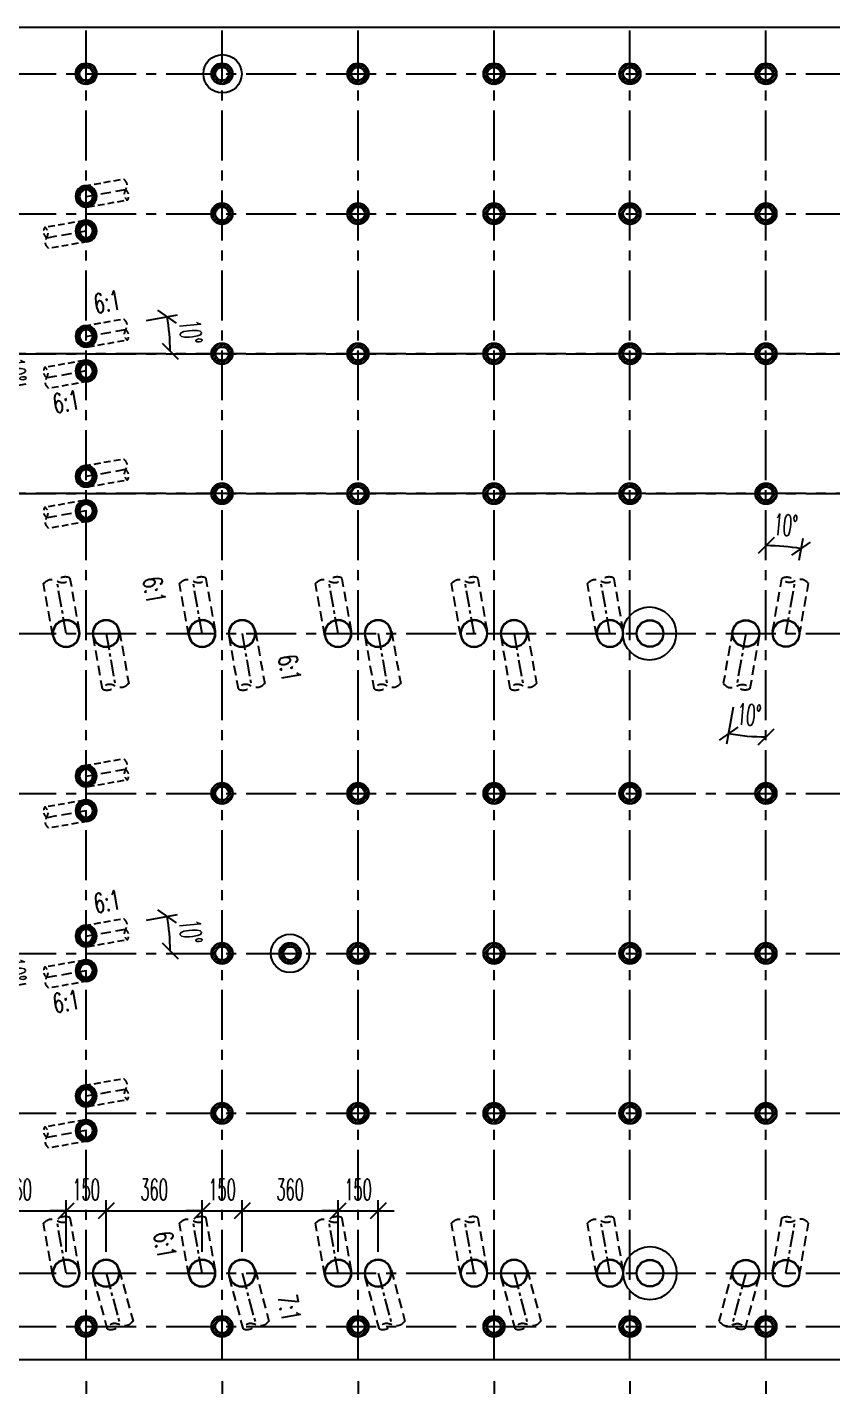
# Model space of a CAD drawing. Extents: x -687 to 941179, y -259 to 135874.
# Drawn here: x 811748 to 814766, y 112163 to 117261 of the extents above; entities that cross this region are included whole.
import ezdxf
from ezdxf.enums import TextEntityAlignment as Align

# ---------------------------------------------------------------- set-up
doc = ezdxf.new("R2010")
doc.units = 0
doc.header["$MEASUREMENT"] = 0
doc.header["$PDMODE"] = 3
doc.linetypes.add('CENTER', pattern=[2, 1.25, -0.25, 0.25, -0.25])
doc.linetypes.add('HIDDEN', pattern=[0.375, 0.25, -0.125])
doc.layers.get('0').update_dxf_attribs({"color": 6, "linetype": 'CONTINUOUS'})
doc.layers.get('DEFPOINTS').update_dxf_attribs({"linetype": 'CONTINUOUS'})
for name, color, linetype in [('Coc', 6, 'CONTINUOUS'), ('Hatch', 8, 'CONTINUOUS'), ('Khung', 1, 'CONTINUOUS'), ('Kich thuoc', 2, 'CONTINUOUS'), ('Net vang', 2, 'CONTINUOUS'), ('Text', 4, 'CONTINUOUS'), ('Tim', 8, 'CENTER')]:
    doc.layers.add(name, color=color, linetype=linetype)
doc.styles.add('Kichthuoc', font='romans.shx', dxfattribs={"width": 0.5})
doc.styles.get("Standard").update_dxf_attribs({"font": 'vnsimpleh.shx', "width": 0.65})
doc.dimstyles.new('Dim 400', dxfattribs={"dimscale": 400, "dimtxt": 0.2, "dimasz": 0.15, "dimexe": 0.1, "dimexo": 0.2, "dimgap": 0.1, "dimtad": 1, "dimdec": 0, "dimlfac": -1, "dimzin": 0, "dimdsep": 46, "dimtxsty": 'Kichthuoc', "dimblk": 'OBLIQUE', "dimcen": 0.1, "dimdle": 0.1, "dimclrd": 2, "dimclre": 2, "dimclrt": 4, "dimadec": 0, "dimazin": 0, "dimtfac": 1, "dimtdec": 0, "dimtix": 1, "dimtmove": 2, "dimatfit": 3, "dimfxl": 1, "dimtolj": 1, "dimtzin": 0, "dimarcsym": 0})

# ---------------------------------------------------------------- blocks, each defined once
blk = doc.blocks.new('_Oblique')
at = {"color": 0, "linetype": 'ByBlock', "lineweight": -2}
blk.add_line((-0.5, -0.5), (0.5, 0.5), dxfattribs=at)
blk = doc.blocks.new('*D20')
at = {"layer": 'DEFPOINTS', "color": 0}
for p in [(810770.2, 112261.1), (818268.2, 112261.1), (818268.2, 111614.5)]:
    blk.add_point(p, dxfattribs=at)
at = {"layer": 'Kich thuoc', "color": 2, "lineweight": -2}
for p, q in [((810770.2, 112181.1), (810770.2, 111574.5)), ((818268.2, 112181.1), (818268.2, 111574.5)), ((810730.2, 111614.5), (818308.2, 111614.5))]:
    blk.add_line(p, q, dxfattribs=at)
at = {"layer": 'Kich thuoc', "color": 2, "lineweight": -2, "xscale": 60, "yscale": 60, "zscale": 60, "rotation": 180}
blk.add_blockref('_Oblique', (810770.2, 111614.5), dxfattribs=at)
at = {"layer": 'Kich thuoc', "color": 2, "lineweight": -2, "xscale": 60, "yscale": 60, "zscale": 60}
blk.add_blockref('_Oblique', (818268.2, 111614.5), dxfattribs=at)
at = {"layer": 'Kich thuoc', "color": 4, "insert": (814519.2, 111694.5), "char_height": 80, "attachment_point": 5, "style": 'Kichthuoc'}
blk.add_mtext('\\A1;7498', dxfattribs=at)
blk = doc.blocks.new('*D12')
at = {"layer": 'DEFPOINTS', "color": 0}
for p in [(814519.2, 112261.1), (815029.2, 112261.1), (815029.2, 111864.5)]:
    blk.add_point(p, dxfattribs=at)
at = {"layer": 'Kich thuoc', "color": 2, "lineweight": -2}
for p, q in [((814519.2, 112181.1), (814519.2, 111824.5)), ((815029.2, 112181.1), (815029.2, 111824.5)), ((814479.2, 111864.5), (815069.2, 111864.5))]:
    blk.add_line(p, q, dxfattribs=at)
at = {"layer": 'Kich thuoc', "color": 2, "lineweight": -2, "xscale": 60, "yscale": 60, "zscale": 60, "rotation": 180}
blk.add_blockref('_Oblique', (814519.2, 111864.5), dxfattribs=at)
at = {"layer": 'Kich thuoc', "color": 2, "lineweight": -2, "xscale": 60, "yscale": 60, "zscale": 60}
blk.add_blockref('_Oblique', (815029.2, 111864.5), dxfattribs=at)
at = {"layer": 'Kich thuoc', "color": 4, "insert": (814774.2, 111944.5), "char_height": 80, "attachment_point": 5, "style": 'Kichthuoc'}
blk.add_mtext('\\A1;510', dxfattribs=at)
blk = doc.blocks.new('*D11')
at = {"layer": 'DEFPOINTS', "color": 0}
for p in [(814009.2, 112261.1), (814519.2, 112261.1), (814519.2, 111864.5)]:
    blk.add_point(p, dxfattribs=at)
at = {"layer": 'Kich thuoc', "color": 2, "lineweight": -2}
for p, q in [((814009.2, 112181.1), (814009.2, 111824.5)), ((814519.2, 112181.1), (814519.2, 111824.5)), ((813969.2, 111864.5), (814559.2, 111864.5))]:
    blk.add_line(p, q, dxfattribs=at)
at = {"layer": 'Kich thuoc', "color": 2, "lineweight": -2, "xscale": 60, "yscale": 60, "zscale": 60, "rotation": 180}
blk.add_blockref('_Oblique', (814009.2, 111864.5), dxfattribs=at)
at = {"layer": 'Kich thuoc', "color": 2, "lineweight": -2, "xscale": 60, "yscale": 60, "zscale": 60}
blk.add_blockref('_Oblique', (814519.2, 111864.5), dxfattribs=at)
at = {"layer": 'Kich thuoc', "color": 4, "insert": (814264.2, 111944.5), "char_height": 80, "attachment_point": 5, "style": 'Kichthuoc'}
blk.add_mtext('\\A1;510', dxfattribs=at)
blk = doc.blocks.new('*D10')
at = {"layer": 'DEFPOINTS', "color": 0}
for p in [(813499.2, 112261.1), (814009.2, 112261.1), (814009.2, 111864.5)]:
    blk.add_point(p, dxfattribs=at)
at = {"layer": 'Kich thuoc', "color": 2, "lineweight": -2}
for p, q in [((813499.2, 112181.1), (813499.2, 111824.5)), ((814009.2, 112181.1), (814009.2, 111824.5)), ((813459.2, 111864.5), (814049.2, 111864.5))]:
    blk.add_line(p, q, dxfattribs=at)
at = {"layer": 'Kich thuoc', "color": 2, "lineweight": -2, "xscale": 60, "yscale": 60, "zscale": 60, "rotation": 180}
blk.add_blockref('_Oblique', (813499.2, 111864.5), dxfattribs=at)
at = {"layer": 'Kich thuoc', "color": 2, "lineweight": -2, "xscale": 60, "yscale": 60, "zscale": 60}
blk.add_blockref('_Oblique', (814009.2, 111864.5), dxfattribs=at)
at = {"layer": 'Kich thuoc', "color": 4, "insert": (813754.2, 111944.5), "char_height": 80, "attachment_point": 5, "style": 'Kichthuoc'}
blk.add_mtext('\\A1;510', dxfattribs=at)
blk = doc.blocks.new('*D9')
at = {"layer": 'DEFPOINTS', "color": 0}
for p in [(812989.2, 112261.1), (813499.2, 112261.1), (813499.2, 111864.5)]:
    blk.add_point(p, dxfattribs=at)
at = {"layer": 'Kich thuoc', "color": 2, "lineweight": -2}
for p, q in [((812989.2, 112181.1), (812989.2, 111824.5)), ((813499.2, 112181.1), (813499.2, 111824.5)), ((812949.2, 111864.5), (813539.2, 111864.5))]:
    blk.add_line(p, q, dxfattribs=at)
at = {"layer": 'Kich thuoc', "color": 2, "lineweight": -2, "xscale": 60, "yscale": 60, "zscale": 60, "rotation": 180}
blk.add_blockref('_Oblique', (812989.2, 111864.5), dxfattribs=at)
at = {"layer": 'Kich thuoc', "color": 2, "lineweight": -2, "xscale": 60, "yscale": 60, "zscale": 60}
blk.add_blockref('_Oblique', (813499.2, 111864.5), dxfattribs=at)
at = {"layer": 'Kich thuoc', "color": 4, "insert": (813244.2, 111944.5), "char_height": 80, "attachment_point": 5, "style": 'Kichthuoc'}
blk.add_mtext('\\A1;510', dxfattribs=at)
blk = doc.blocks.new('*D8')
at = {"layer": 'DEFPOINTS', "color": 0}
for p in [(812479.2, 112261.1), (812989.2, 112261.1), (812989.2, 111864.5)]:
    blk.add_point(p, dxfattribs=at)
at = {"layer": 'Kich thuoc', "color": 2, "lineweight": -2}
for p, q in [((812479.2, 112181.1), (812479.2, 111824.5)), ((812989.2, 112181.1), (812989.2, 111824.5)), ((812439.2, 111864.5), (813029.2, 111864.5))]:
    blk.add_line(p, q, dxfattribs=at)
at = {"layer": 'Kich thuoc', "color": 2, "lineweight": -2, "xscale": 60, "yscale": 60, "zscale": 60, "rotation": 180}
blk.add_blockref('_Oblique', (812479.2, 111864.5), dxfattribs=at)
at = {"layer": 'Kich thuoc', "color": 2, "lineweight": -2, "xscale": 60, "yscale": 60, "zscale": 60}
blk.add_blockref('_Oblique', (812989.2, 111864.5), dxfattribs=at)
at = {"layer": 'Kich thuoc', "color": 4, "insert": (812734.2, 111944.5), "char_height": 80, "attachment_point": 5, "style": 'Kichthuoc'}
blk.add_mtext('\\A1;510', dxfattribs=at)
blk = doc.blocks.new('*D7')
at = {"layer": 'DEFPOINTS', "color": 0}
for p in [(811969.2, 112261.1), (812479.2, 112261.1), (812479.2, 111864.5)]:
    blk.add_point(p, dxfattribs=at)
at = {"layer": 'Kich thuoc', "color": 2, "lineweight": -2}
for p, q in [((811969.2, 112181.1), (811969.2, 111824.5)), ((812479.2, 112181.1), (812479.2, 111824.5)), ((811929.2, 111864.5), (812519.2, 111864.5))]:
    blk.add_line(p, q, dxfattribs=at)
at = {"layer": 'Kich thuoc', "color": 2, "lineweight": -2, "xscale": 60, "yscale": 60, "zscale": 60, "rotation": 180}
blk.add_blockref('_Oblique', (811969.2, 111864.5), dxfattribs=at)
at = {"layer": 'Kich thuoc', "color": 2, "lineweight": -2, "xscale": 60, "yscale": 60, "zscale": 60}
blk.add_blockref('_Oblique', (812479.2, 111864.5), dxfattribs=at)
at = {"layer": 'Kich thuoc', "color": 4, "insert": (812224.2, 111944.5), "char_height": 80, "attachment_point": 5, "style": 'Kichthuoc'}
blk.add_mtext('\\A1;510', dxfattribs=at)
blk = doc.blocks.new('*D6')
at = {"layer": 'DEFPOINTS', "color": 0}
for p in [(811459.2, 112261.1), (811969.2, 112261.1), (811969.2, 111864.5)]:
    blk.add_point(p, dxfattribs=at)
at = {"layer": 'Kich thuoc', "color": 2, "lineweight": -2}
for p, q in [((811459.2, 112181.1), (811459.2, 111824.5)), ((811969.2, 112181.1), (811969.2, 111824.5)), ((811419.2, 111864.5), (812009.2, 111864.5))]:
    blk.add_line(p, q, dxfattribs=at)
at = {"layer": 'Kich thuoc', "color": 2, "lineweight": -2, "xscale": 60, "yscale": 60, "zscale": 60, "rotation": 180}
blk.add_blockref('_Oblique', (811459.2, 111864.5), dxfattribs=at)
at = {"layer": 'Kich thuoc', "color": 2, "lineweight": -2, "xscale": 60, "yscale": 60, "zscale": 60}
blk.add_blockref('_Oblique', (811969.2, 111864.5), dxfattribs=at)
at = {"layer": 'Kich thuoc', "color": 4, "insert": (811714.2, 111944.5), "char_height": 80, "attachment_point": 5, "style": 'Kichthuoc'}
blk.add_mtext('\\A1;510', dxfattribs=at)
blk = doc.blocks.new('Coc ong D800')
at = {"layer": 'Hatch'}
h = blk.add_hatch(dxfattribs=at)
h.set_pattern_fill('ANSI31', color=256, scale=50, style=0)
h.set_pattern_definition([(45, (-821332.725, -122845.077), (-4.419417382, 4.419417382), [])])
h.paths.add_polyline_path([(-40, 0, 1), (40, 0, 1)])
h.paths.add_polyline_path([(25, 0, -1), (-25, 0, -1)], flags=16)
at = {"layer": 'Coc'}
blk.add_circle((0, 0), 40, dxfattribs=at)
at = {"layer": 'Net vang'}
blk.add_circle((0, 0), 25, dxfattribs=at)
blk = doc.blocks.new('Coc thep D1000 xien')
at = {"layer": 'Coc', "color": 181, "linetype": 'HIDDEN', "ltscale": 150}
for p, q in [((-50, 8.8), (-84.8, -188.1)), ((50, -8.8), (15.3, -205.8))]:
    blk.add_line(p, q, dxfattribs=at)
at = {"layer": 'Coc'}
blk.add_circle((0, 0), 50.8, dxfattribs=at)
at = {"layer": 'Coc', "color": 7}
blk.add_circle((0, 0), 49.2, dxfattribs=at)
at = {"layer": 'Coc', "color": 181, "linetype": 'HIDDEN', "ltscale": 150}
blk.add_open_spline([(-84.8, -188.1), (-77.3, -194.7), (-62.4, -207.7), (-33.2, -197.3), (-10.4, -185.6), (29.2, -208.2), (-15.5, -216), (-27.9, -203.4), (-34.2, -197)], degree=3, knots=[0, 0, 0, 0, 27.628937, 55.257873, 82.88681, 109.579338, 136.271866, 163.900803, 163.900803, 163.900803, 163.900803], dxfattribs=at)
at = {"layer": 'Tim', "ltscale": 50}
blk.add_line((0, 0), (-34.7, -197), dxfattribs=at)
blk = doc.blocks.new('*D339')
at = {"layer": 'DEFPOINTS', "color": 0}
for p in [(811894.2, 112819.5), (811534.2, 112586.1), (811894.2, 112586.1)]:
    blk.add_point(p, dxfattribs=at)
at = {"layer": 'Kich thuoc', "color": 2, "lineweight": -2}
for p, q in [((811494.2, 112819.5), (811934.2, 112819.5)), ((811534.2, 112666.1), (811534.2, 112859.5)), ((811894.2, 112666.1), (811894.2, 112859.5))]:
    blk.add_line(p, q, dxfattribs=at)
at = {"layer": 'Kich thuoc', "color": 2, "lineweight": -2, "xscale": 60, "yscale": 60, "zscale": 60, "rotation": 180}
blk.add_blockref('_Oblique', (811534.2, 112819.5), dxfattribs=at)
at = {"layer": 'Kich thuoc', "color": 2, "lineweight": -2, "xscale": 60, "yscale": 60, "zscale": 60}
blk.add_blockref('_Oblique', (811894.2, 112819.5), dxfattribs=at)
at = {"layer": 'Kich thuoc', "color": 4, "insert": (811714.2, 112899.5), "char_height": 80, "attachment_point": 5, "style": 'Kichthuoc'}
blk.add_mtext('\\A1;360', dxfattribs=at)
blk = doc.blocks.new('*D340')
at = {"layer": 'DEFPOINTS', "color": 0}
for p in [(812044.2, 112819.5), (811894.2, 112586.1), (812044.2, 112586.1)]:
    blk.add_point(p, dxfattribs=at)
at = {"layer": 'Kich thuoc', "color": 2, "lineweight": -2}
for p, q in [((811894.2, 112819.5), (811834.2, 112819.5)), ((811894.2, 112666.1), (811894.2, 112859.5)), ((811894.2, 112819.5), (812044.2, 112819.5)), ((812044.2, 112666.1), (812044.2, 112859.5)), ((812044.2, 112819.5), (812104.2, 112819.5))]:
    blk.add_line(p, q, dxfattribs=at)
at = {"layer": 'Kich thuoc', "color": 2, "lineweight": -2, "xscale": 60, "yscale": 60, "zscale": 60}
blk.add_blockref('_Oblique', (811894.2, 112819.5), dxfattribs=at)
at = {"layer": 'Kich thuoc', "color": 2, "lineweight": -2, "xscale": 60, "yscale": 60, "zscale": 60, "rotation": 180}
blk.add_blockref('_Oblique', (812044.2, 112819.5), dxfattribs=at)
at = {"layer": 'Kich thuoc', "color": 4, "insert": (811969.2, 112899.5), "char_height": 80, "attachment_point": 5, "style": 'Kichthuoc'}
blk.add_mtext('\\A1;150', dxfattribs=at)
blk = doc.blocks.new('*D341')
at = {"layer": 'DEFPOINTS', "color": 0}
for p in [(812404.2, 112819.5), (812044.2, 112586.1), (812404.2, 112586.1)]:
    blk.add_point(p, dxfattribs=at)
at = {"layer": 'Kich thuoc', "color": 2, "lineweight": -2}
for p, q in [((812004.2, 112819.5), (812444.2, 112819.5)), ((812044.2, 112666.1), (812044.2, 112859.5)), ((812404.2, 112666.1), (812404.2, 112859.5))]:
    blk.add_line(p, q, dxfattribs=at)
at = {"layer": 'Kich thuoc', "color": 2, "lineweight": -2, "xscale": 60, "yscale": 60, "zscale": 60, "rotation": 180}
blk.add_blockref('_Oblique', (812044.2, 112819.5), dxfattribs=at)
at = {"layer": 'Kich thuoc', "color": 2, "lineweight": -2, "xscale": 60, "yscale": 60, "zscale": 60}
blk.add_blockref('_Oblique', (812404.2, 112819.5), dxfattribs=at)
at = {"layer": 'Kich thuoc', "color": 4, "insert": (812224.2, 112899.5), "char_height": 80, "attachment_point": 5, "style": 'Kichthuoc'}
blk.add_mtext('\\A1;360', dxfattribs=at)
blk = doc.blocks.new('*D342')
at = {"layer": 'DEFPOINTS', "color": 0}
for p in [(812554.2, 112819.5), (812404.2, 112586.1), (812554.2, 112586.1)]:
    blk.add_point(p, dxfattribs=at)
at = {"layer": 'Kich thuoc', "color": 2, "lineweight": -2}
for p, q in [((812404.2, 112819.5), (812344.2, 112819.5)), ((812404.2, 112666.1), (812404.2, 112859.5)), ((812404.2, 112819.5), (812554.2, 112819.5)), ((812554.2, 112666.1), (812554.2, 112859.5)), ((812554.2, 112819.5), (812614.2, 112819.5))]:
    blk.add_line(p, q, dxfattribs=at)
at = {"layer": 'Kich thuoc', "color": 2, "lineweight": -2, "xscale": 60, "yscale": 60, "zscale": 60}
blk.add_blockref('_Oblique', (812404.2, 112819.5), dxfattribs=at)
at = {"layer": 'Kich thuoc', "color": 2, "lineweight": -2, "xscale": 60, "yscale": 60, "zscale": 60, "rotation": 180}
blk.add_blockref('_Oblique', (812554.2, 112819.5), dxfattribs=at)
at = {"layer": 'Kich thuoc', "color": 4, "insert": (812479.2, 112899.5), "char_height": 80, "attachment_point": 5, "style": 'Kichthuoc'}
blk.add_mtext('\\A1;150', dxfattribs=at)
blk = doc.blocks.new('*D343')
at = {"layer": 'DEFPOINTS', "color": 0}
for p in [(812914.2, 112819.5), (812554.2, 112586.1), (812914.2, 112586.1)]:
    blk.add_point(p, dxfattribs=at)
at = {"layer": 'Kich thuoc', "color": 2, "lineweight": -2}
for p, q in [((812514.2, 112819.5), (812954.2, 112819.5)), ((812554.2, 112666.1), (812554.2, 112859.5)), ((812914.2, 112666.1), (812914.2, 112859.5))]:
    blk.add_line(p, q, dxfattribs=at)
at = {"layer": 'Kich thuoc', "color": 2, "lineweight": -2, "xscale": 60, "yscale": 60, "zscale": 60, "rotation": 180}
blk.add_blockref('_Oblique', (812554.2, 112819.5), dxfattribs=at)
at = {"layer": 'Kich thuoc', "color": 2, "lineweight": -2, "xscale": 60, "yscale": 60, "zscale": 60}
blk.add_blockref('_Oblique', (812914.2, 112819.5), dxfattribs=at)
at = {"layer": 'Kich thuoc', "color": 4, "insert": (812734.2, 112899.5), "char_height": 80, "attachment_point": 5, "style": 'Kichthuoc'}
blk.add_mtext('\\A1;360', dxfattribs=at)
blk = doc.blocks.new('*D344')
at = {"layer": 'DEFPOINTS', "color": 0}
for p in [(813064.2, 112819.5), (812914.2, 112586.1), (813064.2, 112586.1)]:
    blk.add_point(p, dxfattribs=at)
at = {"layer": 'Kich thuoc', "color": 2, "lineweight": -2}
for p, q in [((812914.2, 112819.5), (812854.2, 112819.5)), ((812914.2, 112666.1), (812914.2, 112859.5)), ((812914.2, 112819.5), (813064.2, 112819.5)), ((813064.2, 112666.1), (813064.2, 112859.5)), ((813064.2, 112819.5), (813124.2, 112819.5))]:
    blk.add_line(p, q, dxfattribs=at)
at = {"layer": 'Kich thuoc', "color": 2, "lineweight": -2, "xscale": 60, "yscale": 60, "zscale": 60}
blk.add_blockref('_Oblique', (812914.2, 112819.5), dxfattribs=at)
at = {"layer": 'Kich thuoc', "color": 2, "lineweight": -2, "xscale": 60, "yscale": 60, "zscale": 60, "rotation": 180}
blk.add_blockref('_Oblique', (813064.2, 112819.5), dxfattribs=at)
at = {"layer": 'Kich thuoc', "color": 4, "insert": (812989.2, 112899.5), "char_height": 80, "attachment_point": 5, "style": 'Kichthuoc'}
blk.add_mtext('\\A1;150', dxfattribs=at)
blk = doc.blocks.new('*D612')
at = {"layer": 'DEFPOINTS', "color": 0}
for p in [(814520.2, 117261.1), (814444.7, 114986.1), (814410, 114789.2), (814425.5, 114604), (814520.2, 112261.1)]:
    blk.add_point(p, dxfattribs=at)
at = {"layer": 'Text', "color": 2, "lineweight": -2}
blk.add_line((814396.1, 114710.4), (814371.6, 114571.5), dxfattribs=at)
blk.add_arc((814520.2, 115414.3), 815.8, 260, 270, dxfattribs=at)
at = {"layer": 'Text', "color": 2, "lineweight": -2, "xscale": 60, "yscale": 60, "zscale": 60}
for p, rotation in [((814378.6, 114610.9), 169.9999999999957), ((814520.2, 114598.5), 359.9999999999999)]:
    blk.add_blockref('_Oblique', p, dxfattribs=dict(at, rotation=rotation))
at = {"layer": 'Text', "color": 4, "insert": (814456.1, 114681.3), "char_height": 80, "attachment_point": 5, "rotation": 355, "style": 'Kichthuoc'}
blk.add_mtext('\\A1;10°', dxfattribs=at)
blk = doc.blocks.new('*D613')
at = {"layer": 'DEFPOINTS', "color": 0}
for p in [(814520.2, 117261.1), (814607.9, 115310.8), (814630, 115183.1), (814595.2, 114986.1), (814520.2, 112261.1)]:
    blk.add_point(p, dxfattribs=at)
at = {"layer": 'Text', "color": 2, "lineweight": -2}
blk.add_line((814643.9, 115261.9), (814658.3, 115343.8), dxfattribs=at)
blk.add_arc((814520.2, 114560.8), 755.1, 80, 90, dxfattribs=at)
at = {"layer": 'Text', "color": 2, "lineweight": -2, "xscale": 60, "yscale": 60, "zscale": 60}
for p, rotation in [((814520.2, 115315.9), 180.0000000000011), ((814651.4, 115304.4), 349.9999999999953)]:
    blk.add_blockref('_Oblique', p, dxfattribs=dict(at, rotation=rotation))
at = {"layer": 'Text', "color": 4, "insert": (814593, 115392.7), "char_height": 80, "attachment_point": 5, "rotation": 355, "style": 'Kichthuoc'}
blk.add_mtext('\\A1;10°', dxfattribs=at)
blk = doc.blocks.new('*D658')
at = {"layer": 'DEFPOINTS', "color": 0}
for p in [(805671.2, 116036.1), (813169.2, 116036.1), (811619.5, 115991), (811821.5, 115935.1), (811969.2, 115961.1)]:
    blk.add_point(p, dxfattribs=at)
at = {"layer": 'Kich thuoc', "color": 2, "lineweight": -2}
blk.add_line((811742.7, 115921.2), (811590.6, 115894.4), dxfattribs=at)
blk.add_arc((812394.6, 116036.1), 776.4, 180, 190, dxfattribs=at)
at = {"layer": 'Kich thuoc', "color": 2, "lineweight": -2, "xscale": 60, "yscale": 60, "zscale": 60}
for p, rotation in [((811618.2, 116036.1), 89.99999999999991), ((811630, 115901.3), 279.9999999989587)]:
    blk.add_blockref('_Oblique', p, dxfattribs=dict(at, rotation=rotation))
at = {"layer": 'Kich thuoc', "color": 4, "insert": (811700.9, 115975.4), "char_height": 80, "attachment_point": 5, "rotation": 275, "style": 'Kichthuoc'}
blk.add_mtext('\\A1;10°', dxfattribs=at)
blk = doc.blocks.new('*D659')
at = {"layer": 'DEFPOINTS', "color": 0}
for p in [(812117, 116147.2), (811969.2, 116121.1), (812283, 116089.2), (805671.2, 116046.1), (813169.2, 116046.1)]:
    blk.add_point(p, dxfattribs=at)
at = {"layer": 'Kich thuoc', "color": 2, "lineweight": -2}
blk.add_line((812195.8, 116161.1), (812312.4, 116181.6), dxfattribs=at)
blk.add_arc((811543.9, 116046.1), 740.4, 360, 10, dxfattribs=at)
at = {"layer": 'Kich thuoc', "color": 2, "lineweight": -2, "xscale": 60, "yscale": 60, "zscale": 60}
for p, rotation in [((812273, 116174.7), 99.99999999896504), ((812284.3, 116046.1), 270)]:
    blk.add_blockref('_Oblique', p, dxfattribs=dict(at, rotation=rotation))
at = {"layer": 'Kich thuoc', "color": 4, "insert": (812361.2, 116117.6), "char_height": 80, "attachment_point": 5, "rotation": 275, "style": 'Kichthuoc'}
blk.add_mtext('\\A1;10°', dxfattribs=at)
blk = doc.blocks.new('*D670')
at = {"layer": 'DEFPOINTS', "color": 0}
for p in [(805671.2, 113786.1), (813169.2, 113786.1), (811619.5, 113741), (811821.5, 113685.1), (811969.2, 113711.1)]:
    blk.add_point(p, dxfattribs=at)
at = {"layer": 'Kich thuoc', "color": 2, "lineweight": -2}
blk.add_line((811742.7, 113671.2), (811590.6, 113644.4), dxfattribs=at)
blk.add_arc((812394.6, 113786.1), 776.4, 180, 190, dxfattribs=at)
at = {"layer": 'Kich thuoc', "color": 2, "lineweight": -2, "xscale": 60, "yscale": 60, "zscale": 60}
for p, rotation in [((811618.2, 113786.1), 89.99999999999999), ((811630, 113651.3), 279.9999999989621)]:
    blk.add_blockref('_Oblique', p, dxfattribs=dict(at, rotation=rotation))
at = {"layer": 'Kich thuoc', "color": 4, "insert": (811700.9, 113725.4), "char_height": 80, "attachment_point": 5, "rotation": 275, "style": 'Kichthuoc'}
blk.add_mtext('\\A1;10°', dxfattribs=at)
blk = doc.blocks.new('*D671')
at = {"layer": 'DEFPOINTS', "color": 0}
for p in [(812117, 113897.2), (811969.2, 113871.1), (812283, 113839.2), (805671.2, 113796.1), (813169.2, 113796.1)]:
    blk.add_point(p, dxfattribs=at)
at = {"layer": 'Kich thuoc', "color": 2, "lineweight": -2}
blk.add_line((812195.8, 113911.1), (812312.4, 113931.6), dxfattribs=at)
blk.add_arc((811543.9, 113796.1), 740.4, 0, 10, dxfattribs=at)
at = {"layer": 'Kich thuoc', "color": 2, "lineweight": -2, "xscale": 60, "yscale": 60, "zscale": 60}
for p, rotation in [((812273, 113924.7), 99.99999999895849), ((812284.3, 113796.1), 270.0000000000002)]:
    blk.add_blockref('_Oblique', p, dxfattribs=dict(at, rotation=rotation))
at = {"layer": 'Kich thuoc', "color": 4, "insert": (812361.2, 113867.6), "char_height": 80, "attachment_point": 5, "rotation": 275, "style": 'Kichthuoc'}
blk.add_mtext('\\A1;10°', dxfattribs=at)
blk = doc.blocks.new('Coc ong D800 xien')
at = {"layer": 'Coc', "color": 181, "linetype": 'HIDDEN', "ltscale": 100}
for p, q in [((-40, 0), (-40, -150)), ((40, 0), (40, -150))]:
    blk.add_line(p, q, dxfattribs=at)
blk.add_open_spline([(-40, -150), (-33.3, -154), (-20, -162.1), (1.2, -150), (17.3, -137.9), (51.1, -150), (17.5, -162.1), (6.2, -154.1), (0.4, -150)], degree=3, knots=[0, 0, 0, 0, 21.755068, 43.510137, 65.265205, 86.282944, 107.300682, 129.055751, 129.055751, 129.055751, 129.055751], dxfattribs=at)
at = {"layer": 'Tim', "linetype": 'HIDDEN', "ltscale": 150}
blk.add_line((0, 0), (0, -150), dxfattribs=at)
at = {"layer": 'Coc'}
blk.add_blockref('Coc ong D800', (0, 0), dxfattribs=at)

msp = doc.modelspace()

# ---------------------------------------------------------------- linework, layer by layer
at = {"layer": 'Coc'}
for centre in [(814084.2, 114986.1), (814084.2, 112586.1)]:
    msp.add_circle(centre, 50.8, dxfattribs=at)
at = {"layer": 'Coc', "color": 7}
for centre in [(814084.2, 114986.1), (814084.2, 112586.1)]:
    msp.add_circle(centre, 49.2, dxfattribs=at)
at = {"layer": 'Khung'}
for points in [[(810770.2, 117261.1), (818268.2, 117261.1)], [(818268.2, 112261.1), (810770.2, 112261.1)]]:
    msp.add_lwpolyline(points, dxfattribs=at)
at = {"layer": 'Net vang'}
for centre, radius in [((812480.7, 117086.1), 71.9), ((814082.4, 114986.1), 99.8), ((812734.2, 113786.1), 71.9), ((814084.2, 112586.1), 99.8)]:
    msp.add_circle(centre, radius, dxfattribs=at)
at = {"layer": 'Tim', "ltscale": 150}
for p, q in [((811969.2, 112261.1), (811969.2, 117261.1)), ((812479.2, 112261.1), (812479.2, 117261.1)), ((812989.2, 112261.1), (812989.2, 117261.1)), ((813499.2, 112261.1), (813499.2, 117261.1)), ((814009.2, 112261.1), (814009.2, 117261.1)), ((814519.2, 112261.1), (814519.2, 117261.1)), ((810769.2, 117086.1), (818268.2, 117086.1)), ((810769.2, 116561.1), (818268.2, 116561.1)), ((810769.2, 116036.1), (818268.2, 116036.1)), ((818268.2, 116036.1), (810769.2, 116036.1)), ((810769.2, 115511.1), (818268.2, 115511.1)), ((818268.2, 115511.1), (810769.2, 115511.1)), ((810769.2, 114986.1), (818269.2, 114986.1)), ((810769.2, 114386.1), (818269.2, 114386.1)), ((810769.2, 113786.1), (818268.2, 113786.1)), ((810769.2, 113186.1), (818268.2, 113186.1)), ((810769.2, 112586.1), (818268.2, 112586.1)), ((810769.2, 112386.1), (818269.2, 112386.1))]:
    msp.add_line(p, q, dxfattribs=at)

# ---------------------------------------------------------------- block references
at = {"layer": 'Coc'}
for name, p in [('Coc ong D800', (811969.2, 117086.1)), ('Coc ong D800', (812479.2, 117086.1)), ('Coc ong D800', (812989.2, 117086.1)), ('Coc ong D800', (813499.2, 117086.1)), ('Coc ong D800', (814009.2, 117086.1)), ('Coc ong D800', (814519.2, 117086.1)), ('Coc ong D800', (812479.2, 116561.1)), ('Coc ong D800', (812989.2, 116561.1)), ('Coc ong D800', (813499.2, 116561.1)), ('Coc ong D800', (814009.2, 116561.1)), ('Coc ong D800', (814519.2, 116561.1)), ('Coc ong D800', (812479.2, 116036.1)), ('Coc ong D800', (812989.2, 116036.1)), ('Coc ong D800', (813499.2, 116036.1)), ('Coc ong D800', (814009.2, 116036.1)), ('Coc ong D800', (814519.2, 116036.1)), ('Coc ong D800', (812479.2, 115511.1)), ('Coc ong D800', (812989.2, 115511.1)), ('Coc ong D800', (813499.2, 115511.1)), ('Coc ong D800', (814009.2, 115511.1)), ('Coc ong D800', (814519.2, 115511.1)), ('Coc thep D1000 xien', (814443.7, 114986.1)), ('Coc ong D800', (812479.2, 114386.1)), ('Coc ong D800', (812989.2, 114386.1)), ('Coc ong D800', (813499.2, 114386.1)), ('Coc ong D800', (814009.2, 114386.1)), ('Coc ong D800', (814519.2, 114386.1)), ('Coc ong D800', (812479.2, 113786.1)), ('Coc ong D800', (812734.2, 113786.1)), ('Coc ong D800', (812989.2, 113786.1)), ('Coc ong D800', (813499.2, 113786.1)), ('Coc ong D800', (814009.2, 113786.1)), ('Coc ong D800', (814519.2, 113786.1)), ('Coc ong D800', (812479.2, 113186.1)), ('Coc ong D800', (812989.2, 113186.1)), ('Coc ong D800', (813499.2, 113186.1)), ('Coc ong D800', (814009.2, 113186.1)), ('Coc ong D800', (814519.2, 113186.1)), ('Coc ong D800', (811969.2, 112386.1)), ('Coc ong D800', (812479.2, 112386.1)), ('Coc ong D800', (812989.2, 112386.1)), ('Coc ong D800', (813499.2, 112386.1)), ('Coc ong D800', (814009.2, 112386.1)), ('Coc ong D800', (814519.2, 112386.1))]:
    msp.add_blockref(name, p, dxfattribs=at)
at = {"layer": 'Coc', "xscale": -1}
for name, p, rotation in [('Coc ong D800 xien', (811969.2, 116626.1), 99.99999999878813), ('Coc ong D800 xien', (811969.2, 116496.1), 279.9999999987881), ('Coc ong D800 xien', (811969.2, 116101.1), 99.99999999878813), ('Coc ong D800 xien', (811969.2, 115971.1), 279.9999999987881), ('Coc ong D800 xien', (811969.2, 115576.1), 99.99999999878813), ('Coc ong D800 xien', (811969.2, 115446.1), 279.9999999987881), ('Coc thep D1000 xien', (811894.2, 114986.1), 180), ('Coc thep D1000 xien', (812404.2, 114986.1), 180), ('Coc thep D1000 xien', (812914.2, 114986.1), 180), ('Coc thep D1000 xien', (813424.2, 114986.1), 180), ('Coc thep D1000 xien', (813934.2, 114986.1), 180), ('Coc ong D800 xien', (811969.2, 114451.1), 99.99999999878813), ('Coc ong D800 xien', (811969.2, 114321.1), 279.9999999987881), ('Coc ong D800 xien', (811969.2, 113851.1), 99.99999999878813), ('Coc ong D800 xien', (811969.2, 113721.1), 279.9999999987881), ('Coc ong D800 xien', (811969.2, 113251.1), 99.99999999878813), ('Coc ong D800 xien', (811969.2, 113121.1), 279.9999999987881), ('Coc thep D1000 xien', (811894.2, 112586.1), 180), ('Coc thep D1000 xien', (812404.2, 112586.1), 180), ('Coc thep D1000 xien', (812914.2, 112586.1), 180), ('Coc thep D1000 xien', (813424.2, 112586.1), 180), ('Coc thep D1000 xien', (813934.2, 112586.1), 180), ('Coc thep D1000 xien', (812044.2, 112586.1), 4.999999999869046), ('Coc thep D1000 xien', (812554.2, 112586.1), 4.999999999868487), ('Coc thep D1000 xien', (813064.2, 112586.1), 4.999999999868487), ('Coc thep D1000 xien', (813574.2, 112586.1), 4.999999999868487)]:
    msp.add_blockref(name, p, dxfattribs=dict(at, rotation=rotation))
at = {"layer": 'Coc'}
for p, rotation in [((814594.2, 114986.1), 180), ((814594.2, 112586.1), 180), ((814443.7, 112586.1), 355.0000000001312)]:
    msp.add_blockref('Coc thep D1000 xien', p, dxfattribs=dict(at, rotation=rotation))
at = {"layer": 'Coc', "xscale": -1}
for p in [(812044.2, 114986.1), (812554.2, 114986.1), (813064.2, 114986.1), (813574.2, 114986.1)]:
    msp.add_blockref('Coc thep D1000 xien', p, dxfattribs=at)

# ---------------------------------------------------------------- texts
at = {"layer": 'Text', "width": 0.65}
for s, rotation, p in [('6:1', 10, (812054.2, 116195.1)), ('6:1', 10, (811900.1, 115820.5)), ('6:1', 280, (812189.2, 115143)), ('6:1', 280, (812696.8, 114850.6)), ('6:1', 10, (812054.2, 113945.1)), ('6:1', 10, (811900.1, 113570.5)), ('6:1', 280, (812229.7, 112686.8)), ('7:1', 280, (812695.8, 112450.6))]:
    msp.add_text(s, height=72, rotation=rotation, dxfattribs=at).set_placement(p, align=Align.CENTER)

# ---------------------------------------------------------------- dimensions: what is measured, and where the dimension line sits
at = {"layer": 'Kich thuoc'}
for base, line1, line2, picture, middle in [((812283, 116089.2), ((813169.2, 116046.1), (805671.2, 116046.1)), ((811969.2, 116121.1), (812117, 116147.2)), '*D659', (812361.2, 116117.6)), ((811619.5, 115991), ((811969.2, 115961.1), (811821.5, 115935.1)), ((813169.2, 116036.1), (805671.2, 116036.1)), '*D658', (811700.9, 115975.4)), ((812283, 113839.2), ((813169.2, 113796.1), (805671.2, 113796.1)), ((811969.2, 113871.1), (812117, 113897.2)), '*D671', (812361.2, 113867.6)), ((811619.5, 113741), ((811969.2, 113711.1), (811821.5, 113685.1)), ((813169.2, 113786.1), (805671.2, 113786.1)), '*D670', (811700.9, 113725.4))]:
    dim = msp.add_angular_dim_2l(base=base, line1=line1, line2=line2, dimstyle='Dim 400', dxfattribs=at)
    dim.commit()
    dim.dimension.update_dxf_attribs({"geometry": picture, "text_midpoint": middle})
for base, p1, p2, picture, middle in [((811894.2, 112819.5), (811534.2, 112586.1), (811894.2, 112586.1), '*D339', (811714.2, 112899.5)), ((812044.2, 112819.5), (811894.2, 112586.1), (812044.2, 112586.1), '*D340', (811969.2, 112899.5)), ((812404.2, 112819.5), (812044.2, 112586.1), (812404.2, 112586.1), '*D341', (812224.2, 112899.5)), ((812554.2, 112819.5), (812404.2, 112586.1), (812554.2, 112586.1), '*D342', (812479.2, 112899.5)), ((812914.2, 112819.5), (812554.2, 112586.1), (812914.2, 112586.1), '*D343', (812734.2, 112899.5)), ((813064.2, 112819.5), (812914.2, 112586.1), (813064.2, 112586.1), '*D344', (812989.2, 112899.5)), ((818268.2, 111614.5), (810770.2, 112261.1), (818268.2, 112261.1), '*D20', (814519.2, 111694.5)), ((811969.2, 111864.5), (811459.2, 112261.1), (811969.2, 112261.1), '*D6', (811714.2, 111944.5)), ((812479.2, 111864.5), (811969.2, 112261.1), (812479.2, 112261.1), '*D7', (812224.2, 111944.5)), ((812989.2, 111864.5), (812479.2, 112261.1), (812989.2, 112261.1), '*D8', (812734.2, 111944.5)), ((813499.2, 111864.5), (812989.2, 112261.1), (813499.2, 112261.1), '*D9', (813244.2, 111944.5)), ((814009.2, 111864.5), (813499.2, 112261.1), (814009.2, 112261.1), '*D10', (813754.2, 111944.5)), ((814519.2, 111864.5), (814009.2, 112261.1), (814519.2, 112261.1), '*D11', (814264.2, 111944.5)), ((815029.2, 111864.5), (814519.2, 112261.1), (815029.2, 112261.1), '*D12', (814774.2, 111944.5))]:
    dim = msp.add_linear_dim(base=base, p1=p1, p2=p2, dimstyle='Dim 400', dxfattribs=at)
    dim.commit()
    dim.dimension.update_dxf_attribs({"geometry": picture, "text_midpoint": middle})
at = {"layer": 'Text'}
for base, line2, picture, middle in [((814425.5, 114604), ((814444.7, 114986.1), (814410, 114789.2)), '*D612', (814456.1, 114681.3)), ((814607.9, 115310.8), ((814595.2, 114986.1), (814630, 115183.1)), '*D613', (814593, 115392.7))]:
    dim = msp.add_angular_dim_2l(base=base, line1=((814520.2, 112261.1), (814520.2, 117261.1)), line2=line2, dimstyle='Dim 400', dxfattribs=at)
    dim.commit()
    dim.dimension.update_dxf_attribs({"geometry": picture, "text_midpoint": middle})

doc.saveas('drawing.dxf')
